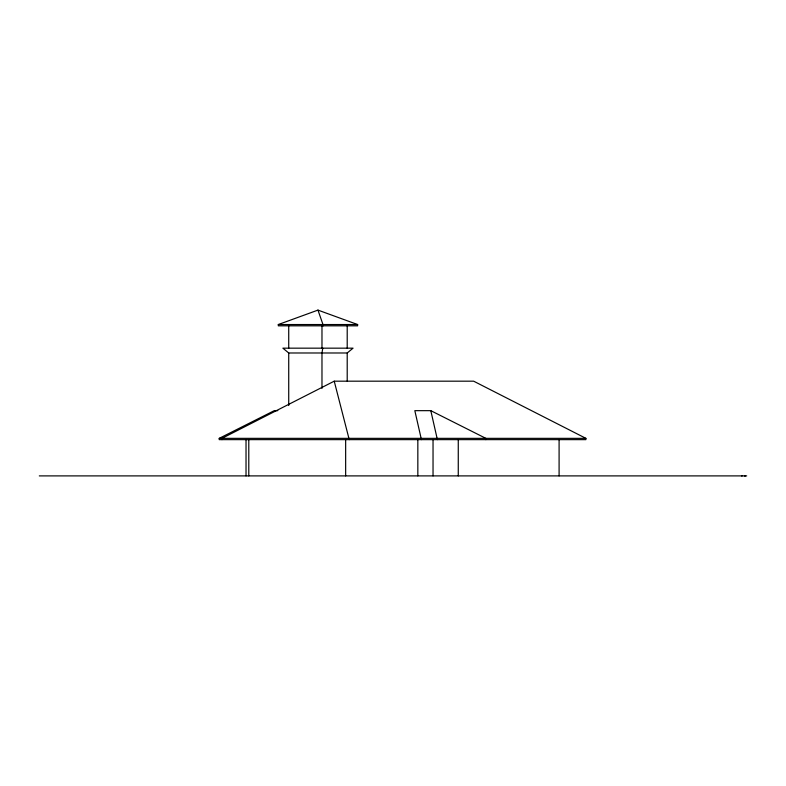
<?xml version="1.0" encoding="UTF-8"?>
<svg xmlns="http://www.w3.org/2000/svg" width="786" height="786" viewBox="0 0 786 786"><rect width="100%" height="100%" fill="white"/><g stroke="black" fill="none" stroke-linecap="round" stroke-linejoin="round"><path stroke-width="1.18" d="M322.781 348.169L321.975 352.983L321.975 388.392M347.206 352.983L353.052 348.169L282.881 348.169L288.727 352.983L347.206 352.983L347.206 381.063M277.792 410.665L274.265 410.665L219.215 438.352L219.215 439.639L585.904 439.639L585.904 438.352L473.653 381.181L334.227 381.181L221.976 438.352L221.976 439.639M278.303 324.539L317.966 310.106L357.62 324.539L357.62 325.826L278.303 325.826L278.303 324.539L357.62 324.539M485.846 439.639L485.846 438.352L430.807 410.665L414.831 410.665L421.424 439.639M219.215 438.352L585.904 438.352M745.56 475.894L744.421 475.894M39.3 475.894L746.7 475.894M741.581 475.894L742.151 475.894M317.966 310.106L323.419 325.826M334.227 381.181L349.239 439.639M430.807 410.665L437.389 439.639M559.092 439.639L559.092 475.894M458.267 439.639L458.267 475.894M433.037 439.639L433.037 475.894M417.838 439.639L417.838 475.894M347.206 325.826L347.206 348.169M345.653 439.639L345.653 475.894M321.975 325.826L321.975 348.169M288.727 325.826L288.727 348.169M288.727 352.983L288.727 405.527M248.789 439.639L248.789 475.894M246.028 439.639L246.028 475.894"/></g></svg>
